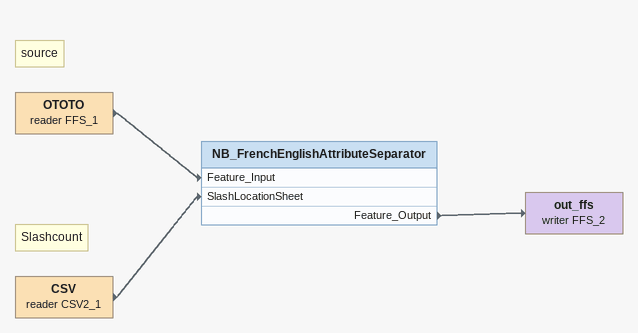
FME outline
Note: source
OTOTO (reader FFS_1)
    -> NB_FrenchEnglishAttributeSeparator [Feature_Input]
Note: Slashcount
CSV (reader CSV2_1)
    -> NB_FrenchEnglishAttributeSeparator [SlashLocationSheet]
NB_FrenchEnglishAttributeSeparator
    Feature_Output -> out_ffs (writer FFS_2)
out_ffs (writer FFS_2)
